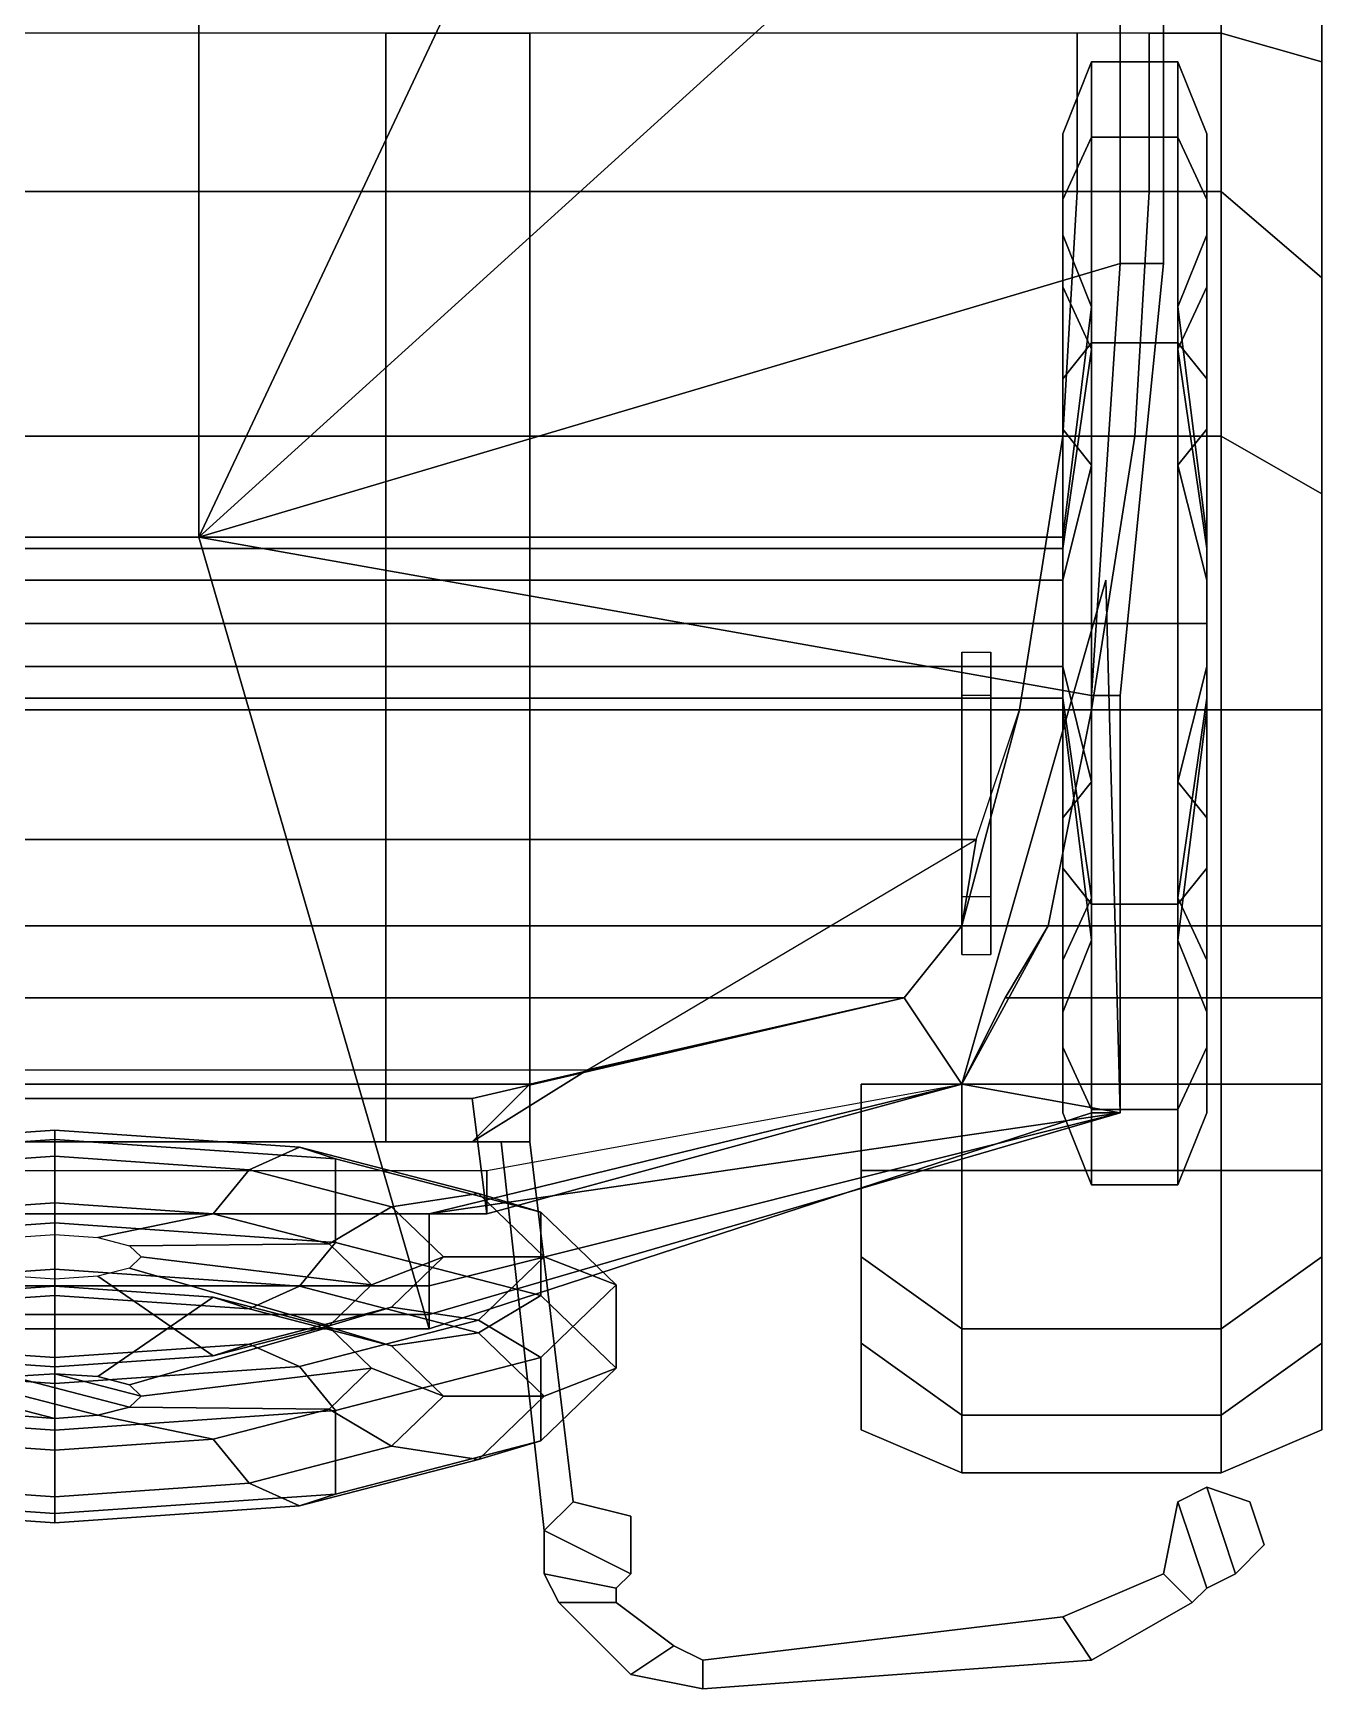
# Model space of a CAD drawing. Header units: millimetres. Extents: x -0.9 to 3, y -2.1 to 14.
# Drawn here: x -0.015 to 0.88, y -2.05 to -0.9 of the extents above; entities that cross this region are included whole.
import ezdxf

# ---------------------------------------------------------------- set-up
doc = ezdxf.new("R2010")
doc.units = ezdxf.units.MM
for name, color, linetype in [('mudguards', 6, 'Continuous'), ('roof', 3, 'Continuous'), ('wheels', 2, 'Continuous')]:
    doc.layers.add(name, color=color, linetype=linetype)

msp = doc.modelspace()

# ---------------------------------------------------------------- linework, layer by layer
at = {"color": 1}
for points in [[(-0.71, -1.01, 0.89), (0.71, -1.01, 0.89), (0.71, -0.9, 0.89), (-0.71, -0.9, 0.89)], [(-0.7, -1.18, 0.87), (0.7, -1.18, 0.87), (0.71, -1.01, 0.89), (-0.71, -1.01, 0.89)], [(-0.67, -1.37, 0.85), (0.67, -1.37, 0.85), (0.7, -1.18, 0.87), (-0.7, -1.18, 0.87)], [(-0.64, -1.46, 1.12), (0.64, -1.46, 1.12), (0.67, -1.37, 0.85), (-0.67, -1.37, 0.85)], [(-0.63, -1.52, 1.21), (0.63, -1.52, 1.21), (0.64, -1.46, 1.12), (-0.64, -1.46, 1.12)], [(0.37, -1.62, 1.12), (0.64, -1.46, 1.12), (0.63, -1.52, 1.21), (0.59, -1.57, 1.25)], [(-0.59, -1.57, 1.25), (0.59, -1.57, 1.25), (0.63, -1.52, 1.21), (-0.63, -1.52, 1.21)], [(-0.33, -1.63, 1.29), (0.33, -1.63, 1.29), (0.59, -1.57, 1.25), (-0.59, -1.57, 1.25)], [(0.29, -1.67, 1.21), (0.37, -1.62, 1.12), (0.59, -1.57, 1.25), (0.33, -1.63, 1.29)], [(-0.37, -1.62, 1.12), (0.37, -1.62, 1.12), (0.29, -1.67, 1.21), (-0.29, -1.67, 1.21)], [(-0.29, -1.67, 1.21), (0.29, -1.67, 1.21), (0.33, -1.63, 1.29), (-0.33, -1.63, 1.29)]]:
    msp.add_3dface(points, dxfattribs=at)
for points in [[(0.23, -0.9, 0.42), (0.23, -1.67, 0.42), (0.23, -1.67, 0.56), (0.23, -0.9, 0.56)], [(0.23, -0.9, 0.56), (0.23, -1.67, 0.56), (0.33, -1.67, 0.56), (0.33, -0.9, 0.56)], [(0.33, -0.9, 0.42), (0.33, -1.67, 0.42), (0.23, -1.67, 0.42), (0.23, -0.9, 0.42)], [(0.33, -1.67, 0.56), (0.33, -1.67, 0.42), (0.33, -0.9, 0.42), (0.33, -0.9, 0.56)], [(0.71, -0.9, 0.57), (0.71, -1.01, 0.72), (0.71, -1.01, 1.11), (0.71, -0.9, 1.11)], [(0.71, -0.9, 1.11), (0.71, -1.01, 1.11), (0.76, -1.01, 1.11), (0.76, -0.9, 1.11)], [(0.76, -0.9, 1.11), (0.76, -1.01, 1.11), (0.76, -1.01, 0.72), (0.76, -0.9, 0.57)], [(0.71, -1.01, 0.72), (0.7, -1.18, 0.82), (0.7, -1.18, 1.12), (0.71, -1.01, 1.11)], [(0.71, -1.01, 1.11), (0.7, -1.18, 1.12), (0.75, -1.18, 1.12), (0.76, -1.01, 1.11)], [(0.76, -1.01, 1.11), (0.75, -1.18, 1.12), (0.75, -1.18, 0.82), (0.76, -1.01, 0.72)], [(0.7, -1.18, 0.82), (0.67, -1.37, 0.83), (0.67, -1.37, 1.12), (0.7, -1.18, 1.12)], [(0.7, -1.18, 1.12), (0.67, -1.37, 1.12), (0.72, -1.37, 1.12), (0.75, -1.18, 1.12)], [(0.75, -1.18, 1.12), (0.72, -1.37, 1.12), (0.72, -1.37, 0.83), (0.75, -1.18, 0.82)], [(0.65, -1.33, 1.61), (0.65, -1.5, 1.12), (0.63, -1.5, 1.12), (0.63, -1.33, 1.61)], [(0.63, -1.5, 1.12), (0.63, -1.54, 1.12), (0.63, -1.36, 1.61), (0.63, -1.33, 1.61)], [(0.65, -1.36, 1.61), (0.65, -1.54, 1.12), (0.65, -1.5, 1.12), (0.65, -1.33, 1.61)], [(0.63, -1.36, 1.61), (0.63, -1.54, 1.12), (0.65, -1.54, 1.12), (0.65, -1.36, 1.61)], [(0.67, -1.37, 0.83), (0.63, -1.52, 0.76), (0.63, -1.52, 1.12), (0.67, -1.37, 1.12)], [(0.67, -1.37, 1.12), (0.63, -1.52, 1.12), (0.69, -1.52, 1.12), (0.72, -1.37, 1.12)], [(0.72, -1.37, 1.12), (0.69, -1.52, 1.12), (0.69, -1.52, 0.76), (0.72, -1.37, 0.83)], [(0.63, -1.52, 0.76), (0.59, -1.57, 0.72), (0.59, -1.57, 1.12), (0.63, -1.52, 1.12)], [(0.63, -1.52, 1.12), (0.59, -1.57, 1.12), (0.63, -1.63, 1.12), (0.69, -1.52, 1.12)], [(0.69, -1.52, 1.12), (0.63, -1.63, 1.12), (0.63, -1.63, 0.67), (0.69, -1.52, 0.76)], [(0.59, -1.57, 0.72), (0.29, -1.64, 0.66), (0.29, -1.64, 1.12), (0.59, -1.57, 1.12)], [(0.59, -1.57, 1.12), (0.29, -1.64, 1.12), (0.3, -1.72, 1.12), (0.63, -1.63, 1.12)], [(0.63, -1.63, 1.12), (0.3, -1.72, 1.12), (0.3, -1.69, 0.57), (0.63, -1.63, 0.67)], [(0.3, -1.72, 1.12), (0.29, -1.64, 1.12), (-0.29, -1.64, 1.12), (-0.3, -1.72, 1.12)], [(-0.29, -1.64, 1.12), (0.29, -1.64, 1.12), (0.29, -1.64, 0.66), (-0.29, -1.64, 0.66)], [(0.23, -1.67, 0.56), (0.23, -1.67, 0.42), (0.33, -1.67, 0.42), (0.33, -1.67, 0.56)], [(0.31, -1.67, 0.42), (0.33, -1.67, 0.42), (0.36, -1.92, 0.42), (0.34, -1.94, 0.42)], [(0.34, -1.94, 0.49), (0.31, -1.67, 0.49), (0.31, -1.67, 0.42), (0.34, -1.94, 0.42)], [(0.36, -1.92, 0.49), (0.33, -1.67, 0.49), (0.31, -1.67, 0.49), (0.34, -1.94, 0.49)], [(0.36, -1.92, 0.42), (0.33, -1.67, 0.42), (0.33, -1.67, 0.49), (0.36, -1.92, 0.49)], [(-0.3, -1.69, 0.57), (0.3, -1.69, 0.57), (0.3, -1.72, 1.12), (-0.3, -1.72, 1.12)], [(0.4, -1.97, 0.38), (0.34, -1.94, 0.38), (0.36, -1.92, 0.38), (0.4, -1.93, 0.38)], [(0.36, -1.92, 0.53), (0.34, -1.94, 0.53), (0.4, -1.97, 0.53), (0.4, -1.93, 0.53)], [(0.36, -1.92, 0.38), (0.34, -1.94, 0.38), (0.34, -1.94, 0.53), (0.36, -1.92, 0.53)], [(0.4, -1.93, 0.38), (0.36, -1.92, 0.38), (0.36, -1.92, 0.53), (0.4, -1.93, 0.53)], [(0.78, -1.92, 0.38), (0.77, -1.97, 0.38), (0.77, -1.97, 0.53), (0.78, -1.92, 0.53)], [(0.78, -1.92, 0.53), (0.77, -1.97, 0.53), (0.79, -1.99, 0.53), (0.8, -1.98, 0.53)], [(0.79, -1.99, 0.38), (0.77, -1.97, 0.38), (0.78, -1.92, 0.38), (0.8, -1.98, 0.38)], [(0.8, -1.91, 0.38), (0.78, -1.92, 0.38), (0.78, -1.92, 0.53), (0.8, -1.91, 0.53)], [(0.8, -1.91, 0.53), (0.78, -1.92, 0.53), (0.8, -1.98, 0.53), (0.82, -1.97, 0.53)], [(0.8, -1.98, 0.38), (0.78, -1.92, 0.38), (0.8, -1.91, 0.38), (0.82, -1.97, 0.38)], [(0.83, -1.92, 0.38), (0.8, -1.91, 0.38), (0.8, -1.91, 0.53), (0.83, -1.92, 0.53)], [(0.83, -1.92, 0.53), (0.8, -1.91, 0.53), (0.82, -1.97, 0.53), (0.84, -1.95, 0.53)], [(0.82, -1.97, 0.38), (0.8, -1.91, 0.38), (0.83, -1.92, 0.38), (0.84, -1.95, 0.38)], [(0.84, -1.95, 0.38), (0.83, -1.92, 0.38), (0.83, -1.92, 0.53), (0.84, -1.95, 0.53)], [(0.4, -1.93, 0.53), (0.4, -1.97, 0.53), (0.4, -1.97, 0.38), (0.4, -1.93, 0.38)], [(0.34, -1.94, 0.53), (0.34, -1.97, 0.53), (0.39, -1.98, 0.53), (0.4, -1.97, 0.53)], [(0.39, -1.98, 0.38), (0.34, -1.97, 0.38), (0.34, -1.94, 0.38), (0.4, -1.97, 0.38)], [(0.34, -1.94, 0.38), (0.34, -1.97, 0.38), (0.34, -1.97, 0.53), (0.34, -1.94, 0.53)], [(0.84, -1.95, 0.53), (0.82, -1.97, 0.53), (0.82, -1.97, 0.38), (0.84, -1.95, 0.38)], [(0.39, -1.99, 0.38), (0.35, -1.99, 0.38), (0.34, -1.97, 0.38), (0.39, -1.98, 0.38)], [(0.34, -1.97, 0.53), (0.35, -1.99, 0.53), (0.39, -1.99, 0.53), (0.39, -1.98, 0.53)], [(0.34, -1.97, 0.38), (0.35, -1.99, 0.38), (0.35, -1.99, 0.53), (0.34, -1.97, 0.53)], [(0.4, -1.97, 0.53), (0.39, -1.98, 0.53), (0.39, -1.98, 0.38), (0.4, -1.97, 0.38)], [(0.72, -2.03, 0.38), (0.7, -2, 0.38), (0.77, -1.97, 0.38), (0.79, -1.99, 0.38)], [(0.77, -1.97, 0.38), (0.7, -2, 0.38), (0.7, -2, 0.53), (0.77, -1.97, 0.53)], [(0.77, -1.97, 0.53), (0.7, -2, 0.53), (0.72, -2.03, 0.53), (0.79, -1.99, 0.53)], [(0.82, -1.97, 0.53), (0.8, -1.98, 0.53), (0.8, -1.98, 0.38), (0.82, -1.97, 0.38)], [(0.39, -1.98, 0.53), (0.39, -1.99, 0.53), (0.39, -1.99, 0.38), (0.39, -1.98, 0.38)], [(0.8, -1.98, 0.53), (0.79, -1.99, 0.53), (0.79, -1.99, 0.38), (0.8, -1.98, 0.38)], [(0.43, -2.02, 0.53), (0.39, -1.99, 0.53), (0.35, -1.99, 0.53), (0.4, -2.04, 0.53)], [(0.4, -2.04, 0.53), (0.35, -1.99, 0.53), (0.35, -1.99, 0.38), (0.4, -2.04, 0.38)], [(0.35, -1.99, 0.38), (0.39, -1.99, 0.38), (0.43, -2.02, 0.38), (0.4, -2.04, 0.38)], [(0.43, -2.02, 0.38), (0.39, -1.99, 0.38), (0.39, -1.99, 0.53), (0.43, -2.02, 0.53)], [(0.7, -2, 0.53), (0.45, -2.03, 0.53), (0.45, -2.05, 0.53), (0.72, -2.03, 0.53)], [(0.45, -2.05, 0.38), (0.45, -2.03, 0.38), (0.7, -2, 0.38), (0.72, -2.03, 0.38)], [(0.7, -2, 0.38), (0.45, -2.03, 0.38), (0.45, -2.03, 0.53), (0.7, -2, 0.53)], [(0.79, -1.99, 0.53), (0.72, -2.03, 0.53), (0.72, -2.03, 0.38), (0.79, -1.99, 0.38)], [(0.45, -2.03, 0.53), (0.43, -2.02, 0.53), (0.4, -2.04, 0.53), (0.45, -2.05, 0.53)], [(0.4, -2.04, 0.38), (0.43, -2.02, 0.38), (0.45, -2.03, 0.38), (0.45, -2.05, 0.38)], [(0.45, -2.03, 0.38), (0.43, -2.02, 0.38), (0.43, -2.02, 0.53), (0.45, -2.03, 0.53)], [(0.72, -2.03, 0.53), (0.45, -2.05, 0.53), (0.45, -2.05, 0.38), (0.72, -2.03, 0.38)], [(0.45, -2.05, 0.53), (0.4, -2.04, 0.53), (0.4, -2.04, 0.38), (0.45, -2.05, 0.38)]]:
    msp.add_3dface(points)
at = {"layer": 'mudguards'}
for points in [[(0.88, -0.86, 0.49), (0.88, -0.92, 0.64), (0.81, -0.9, 0.76), (0.81, -0.8, 0.57)], [(0.81, -0.8, 0.57), (0.81, -0.9, 0.76), (0.88, -0.92, 0.64), (0.88, -0.86, 0.49)], [(0.76, -0.9, 0.76), (0.76, -1.01, 0.87), (0.81, -1.01, 0.87), (0.81, -0.9, 0.76)], [(0.81, -0.9, 0.76), (0.81, -1.01, 0.87), (0.76, -1.01, 0.87), (0.76, -0.9, 0.76)], [(0.88, -0.92, 0.64), (0.88, -1.07, 0.78), (0.81, -1.01, 0.87), (0.81, -0.9, 0.76)], [(0.81, -0.9, 0.76), (0.81, -1.01, 0.87), (0.88, -1.07, 0.78), (0.88, -0.92, 0.64)], [(0.81, -1.01, 0.87), (0.81, -1.18, 0.95), (0.75, -1.18, 0.95), (0.76, -1.01, 0.87)], [(0.76, -1.01, 0.87), (0.75, -1.18, 0.95), (0.81, -1.18, 0.95), (0.81, -1.01, 0.87)], [(0.81, -1.01, 0.87), (0.81, -1.18, 0.95), (0.88, -1.22, 0.84), (0.88, -1.07, 0.78)], [(0.88, -1.07, 0.78), (0.88, -1.22, 0.84), (0.81, -1.18, 0.95), (0.81, -1.01, 0.87)], [(0.75, -1.18, 0.95), (0.72, -1.37, 0.96), (0.81, -1.37, 0.96), (0.81, -1.18, 0.95)], [(0.81, -1.18, 0.95), (0.81, -1.37, 0.96), (0.72, -1.37, 0.96), (0.75, -1.18, 0.95)], [(0.88, -1.22, 0.84), (0.88, -1.37, 0.85), (0.81, -1.37, 0.96), (0.81, -1.18, 0.95)], [(0.81, -1.18, 0.95), (0.81, -1.37, 0.96), (0.88, -1.37, 0.85), (0.88, -1.22, 0.84)], [(0.81, -1.37, 0.96), (0.81, -1.52, 0.92), (0.69, -1.52, 0.92), (0.72, -1.37, 0.96)], [(0.72, -1.37, 0.96), (0.69, -1.52, 0.92), (0.81, -1.52, 0.92), (0.81, -1.37, 0.96)], [(0.88, -1.37, 0.85), (0.88, -1.52, 0.78), (0.81, -1.52, 0.92), (0.81, -1.37, 0.96)], [(0.81, -1.37, 0.96), (0.81, -1.52, 0.92), (0.88, -1.52, 0.78), (0.88, -1.37, 0.85)], [(0.69, -1.52, 0.92), (0.66, -1.57, 0.89), (0.81, -1.57, 0.89), (0.81, -1.52, 0.92)], [(0.81, -1.52, 0.92), (0.81, -1.57, 0.89), (0.66, -1.57, 0.89), (0.69, -1.52, 0.92)], [(0.81, -1.52, 0.92), (0.81, -1.57, 0.89), (0.88, -1.57, 0.75), (0.88, -1.52, 0.78)], [(0.88, -1.52, 0.78), (0.88, -1.57, 0.75), (0.81, -1.57, 0.89), (0.81, -1.52, 0.92)], [(0.66, -1.57, 0.89), (0.63, -1.63, 0.84), (0.81, -1.63, 0.84), (0.81, -1.57, 0.89)], [(0.81, -1.57, 0.89), (0.81, -1.63, 0.84), (0.63, -1.63, 0.84), (0.66, -1.57, 0.89)], [(0.81, -1.57, 0.89), (0.81, -1.63, 0.84), (0.88, -1.63, 0.7), (0.88, -1.57, 0.75)], [(0.88, -1.57, 0.75), (0.88, -1.63, 0.7), (0.81, -1.63, 0.84), (0.81, -1.57, 0.89)], [(0.63, -1.63, 0.84), (0.63, -1.69, 0.73), (0.56, -1.69, 0.59), (0.56, -1.63, 0.7)], [(0.56, -1.63, 0.7), (0.56, -1.69, 0.59), (0.63, -1.69, 0.73), (0.63, -1.63, 0.84)], [(0.63, -1.63, 0.84), (0.63, -1.69, 0.73), (0.81, -1.69, 0.73), (0.81, -1.63, 0.84)], [(0.81, -1.63, 0.84), (0.81, -1.69, 0.73), (0.63, -1.69, 0.73), (0.63, -1.63, 0.84)], [(0.81, -1.63, 0.84), (0.81, -1.69, 0.73), (0.88, -1.69, 0.59), (0.88, -1.63, 0.7)], [(0.88, -1.63, 0.7), (0.88, -1.69, 0.59), (0.81, -1.69, 0.73), (0.81, -1.63, 0.84)], [(0.56, -1.69, 0.59), (0.56, -1.75, 0.43), (0.63, -1.8, 0.47), (0.63, -1.69, 0.73)], [(0.63, -1.69, 0.73), (0.63, -1.8, 0.47), (0.56, -1.75, 0.43), (0.56, -1.69, 0.59)], [(0.63, -1.69, 0.73), (0.63, -1.8, 0.47), (0.81, -1.8, 0.47), (0.81, -1.69, 0.73)], [(0.81, -1.69, 0.73), (0.81, -1.8, 0.47), (0.63, -1.8, 0.47), (0.63, -1.69, 0.73)], [(0.81, -1.69, 0.73), (0.81, -1.8, 0.47), (0.88, -1.75, 0.43), (0.88, -1.69, 0.59)], [(0.88, -1.69, 0.59), (0.88, -1.75, 0.43), (0.81, -1.8, 0.47), (0.81, -1.69, 0.73)], [(0.56, -1.75, 0.43), (0.56, -1.81, 0.33), (0.63, -1.86, 0.36), (0.63, -1.8, 0.47)], [(0.63, -1.8, 0.47), (0.63, -1.86, 0.36), (0.56, -1.81, 0.33), (0.56, -1.75, 0.43)], [(0.81, -1.8, 0.47), (0.81, -1.86, 0.36), (0.88, -1.81, 0.33), (0.88, -1.75, 0.43)], [(0.88, -1.75, 0.43), (0.88, -1.81, 0.33), (0.81, -1.86, 0.36), (0.81, -1.8, 0.47)], [(0.63, -1.8, 0.47), (0.63, -1.86, 0.36), (0.81, -1.86, 0.36), (0.81, -1.8, 0.47)], [(0.81, -1.8, 0.47), (0.81, -1.86, 0.36), (0.63, -1.86, 0.36), (0.63, -1.8, 0.47)], [(0.56, -1.81, 0.33), (0.56, -1.87, 0.3), (0.63, -1.9, 0.32), (0.63, -1.86, 0.36)], [(0.63, -1.86, 0.36), (0.63, -1.9, 0.32), (0.56, -1.87, 0.3), (0.56, -1.81, 0.33)], [(0.81, -1.86, 0.36), (0.81, -1.9, 0.32), (0.88, -1.87, 0.3), (0.88, -1.81, 0.33)], [(0.88, -1.81, 0.33), (0.88, -1.87, 0.3), (0.81, -1.9, 0.32), (0.81, -1.86, 0.36)], [(0.63, -1.86, 0.36), (0.63, -1.9, 0.32), (0.81, -1.9, 0.32), (0.81, -1.86, 0.36)], [(0.81, -1.86, 0.36), (0.81, -1.9, 0.32), (0.63, -1.9, 0.32), (0.63, -1.86, 0.36)]]:
    msp.add_3dface(points, dxfattribs=at)
at = {"layer": 'roof'}
for points in [[(-0.1, 0.26, 1.63), (-0.1, -1.25, 1.81), (0.1, -1.25, 1.81), (0.1, 0.26, 1.63)], [(0.1, 0.26, 1.63), (0.1, -1.25, 1.81), (-0.1, -1.25, 1.81), (-0.1, 0.26, 1.63)], [(0.1, 0.26, 1.63), (0.1, 0.26, 1.63), (0.1, -1.25, 1.81), (0.66, -0.06, 1.64)], [(0.66, -0.06, 1.64), (0.1, -1.25, 1.81), (0.1, 0.26, 1.63)], [(0.66, -0.06, 1.64), (0.1, -1.25, 1.81), (0.1, -1.25, 1.81), (0.74, -0.67, 1.67)], [(0.74, -0.67, 1.67), (0.1, -1.25, 1.81), (0.1, -1.25, 1.81), (0.66, -0.06, 1.64)], [(0.74, -0.67, 1.67), (0.1, -1.25, 1.81), (0.1, -1.25, 1.81), (0.74, -1.06, 1.69)], [(0.74, -1.06, 1.69), (0.1, -1.25, 1.81), (0.1, -1.25, 1.81), (0.74, -0.67, 1.67)], [(0.77, -1.06, 1.63), (0.74, -1.06, 1.69), (0.74, -0.67, 1.67), (0.77, -0.67, 1.62)], [(0.77, -0.67, 1.62), (0.74, -0.67, 1.67), (0.74, -1.06, 1.69), (0.77, -1.06, 1.63)], [(0.77, -0.67, 1.58), (0.77, -0.67, 1.62), (0.77, -1.06, 1.63), (0.77, -1.06, 1.59)], [(0.77, -1.06, 1.59), (0.77, -1.06, 1.63), (0.77, -0.67, 1.62), (0.77, -0.67, 1.58)], [(0.74, -1.06, 1.69), (0.1, -1.25, 1.81), (0.1, -1.25, 1.81), (0.72, -1.36, 1.69)], [(0.72, -1.36, 1.69), (0.1, -1.25, 1.81), (0.1, -1.25, 1.81), (0.74, -1.06, 1.69)], [(0.74, -1.36, 1.63), (0.72, -1.36, 1.69), (0.74, -1.06, 1.69), (0.77, -1.06, 1.63)], [(0.77, -1.06, 1.63), (0.74, -1.06, 1.69), (0.72, -1.36, 1.69), (0.74, -1.36, 1.63)], [(0.74, -1.36, 1.59), (0.74, -1.36, 1.63), (0.77, -1.06, 1.63), (0.77, -1.06, 1.59)], [(0.77, -1.06, 1.59), (0.77, -1.06, 1.63), (0.74, -1.36, 1.63), (0.74, -1.36, 1.59)], [(-0.1, -1.25, 1.81), (-0.26, -1.8, 1.69), (0.26, -1.8, 1.69), (0.1, -1.25, 1.81)], [(0.1, -1.25, 1.81), (0.26, -1.8, 1.69), (-0.26, -1.8, 1.69), (-0.1, -1.25, 1.81)], [(0.72, -1.36, 1.69), (0.1, -1.25, 1.81), (0.26, -1.8, 1.69), (0.72, -1.65, 1.56)], [(0.72, -1.65, 1.56), (0.26, -1.8, 1.69), (0.1, -1.25, 1.81), (0.72, -1.36, 1.69)], [(0.73, -1.28, 1.11), (0.74, -1.65, 1.5), (0.63, -1.63, 1.12), (0.73, -1.28, 1.11)], [(0.73, -1.28, 1.11), (0.63, -1.63, 1.12), (0.74, -1.65, 1.5), (0.73, -1.28, 1.11)], [(0.74, -1.65, 1.54), (0.72, -1.65, 1.56), (0.72, -1.36, 1.69), (0.74, -1.36, 1.63)], [(0.74, -1.36, 1.63), (0.72, -1.36, 1.69), (0.72, -1.65, 1.56), (0.74, -1.65, 1.54)], [(0.74, -1.36, 1.59), (0.74, -1.36, 1.63), (0.74, -1.65, 1.54), (0.74, -1.65, 1.5)], [(0.74, -1.65, 1.5), (0.74, -1.65, 1.54), (0.74, -1.36, 1.63), (0.74, -1.36, 1.59)], [(0.63, -1.63, 1.12), (0.74, -1.65, 1.5), (0.26, -1.72, 1.12), (0.63, -1.63, 1.12)], [(0.63, -1.63, 1.12), (0.26, -1.72, 1.12), (0.74, -1.65, 1.5), (0.63, -1.63, 1.12)], [(0.26, -1.72, 1.12), (0.26, -1.77, 1.48), (0.74, -1.65, 1.54), (0.74, -1.65, 1.5)], [(0.74, -1.65, 1.5), (0.74, -1.65, 1.54), (0.26, -1.77, 1.48), (0.26, -1.72, 1.12)], [(0.26, -1.79, 1.58), (0.26, -1.8, 1.69), (0.72, -1.65, 1.56), (0.74, -1.65, 1.54)], [(0.74, -1.65, 1.54), (0.72, -1.65, 1.56), (0.26, -1.8, 1.69), (0.26, -1.79, 1.58)], [(0.26, -1.77, 1.48), (0.26, -1.79, 1.58), (0.74, -1.65, 1.54)], [(0.74, -1.65, 1.54), (0.74, -1.65, 1.54), (0.26, -1.79, 1.58), (0.26, -1.77, 1.48)], [(0.26, -1.72, 1.12), (0.26, -1.77, 1.48), (-0.26, -1.77, 1.48), (-0.26, -1.72, 1.12)], [(-0.26, -1.72, 1.12), (-0.26, -1.77, 1.48), (0.26, -1.77, 1.48), (0.26, -1.72, 1.12)], [(-0.26, -1.79, 1.58), (-0.26, -1.8, 1.69), (0.26, -1.8, 1.69), (0.26, -1.79, 1.58)], [(0.26, -1.79, 1.58), (0.26, -1.8, 1.69), (-0.26, -1.8, 1.69), (-0.26, -1.79, 1.58)]]:
    msp.add_3dface(points, dxfattribs=at)
at = {"layer": 'wheels'}
for points in [[(0.72, -0.9723, 0.545), (0.72, -0.92, 0.35), (0.7, -0.97, 0.35), (0.7, -1.0156, 0.52)], [(0.72, -0.92, 0.35), (0.72, -0.9723, 0.155), (0.7, -1.0156, 0.18), (0.7, -0.97, 0.35)], [(0.72, -0.92, 0.35), (0.72, -0.9723, 0.545), (0.78, -0.9723, 0.545), (0.78, -0.92, 0.35)], [(0.72, -0.9723, 0.155), (0.72, -0.92, 0.35), (0.78, -0.92, 0.35), (0.78, -0.9723, 0.155)], [(0.78, -0.92, 0.35), (0.78, -0.9723, 0.545), (0.8, -1.0156, 0.52), (0.8, -0.97, 0.35)], [(0.78, -0.9723, 0.155), (0.78, -0.92, 0.35), (0.8, -0.97, 0.35), (0.8, -1.0156, 0.18)], [(0.7, -1.0156, 0.52), (0.7, -0.97, 0.35), (0.7, -1.04, 0.35), (0.7, -1.0762, 0.485)], [(0.7, -0.97, 0.35), (0.7, -1.0156, 0.18), (0.7, -1.0762, 0.215), (0.7, -1.04, 0.35)], [(0.72, -0.9723, 0.155), (0.72, -1.115, 0.0123), (0.7, -1.14, 0.0556), (0.7, -1.0156, 0.18)], [(0.72, -1.115, 0.6877), (0.72, -0.9723, 0.545), (0.7, -1.0156, 0.52), (0.7, -1.14, 0.6444)], [(0.72, -1.115, 0.0123), (0.72, -0.9723, 0.155), (0.78, -0.9723, 0.155), (0.78, -1.115, 0.0123)], [(0.72, -0.9723, 0.545), (0.72, -1.115, 0.6877), (0.78, -1.115, 0.6877), (0.78, -0.9723, 0.545)], [(0.78, -1.115, 0.0123), (0.78, -0.9723, 0.155), (0.8, -1.0156, 0.18), (0.8, -1.14, 0.0556)], [(0.78, -0.9723, 0.545), (0.78, -1.115, 0.6877), (0.8, -1.14, 0.6444), (0.8, -1.0156, 0.52)], [(0.8, -0.97, 0.35), (0.8, -1.0156, 0.52), (0.8, -1.0762, 0.485), (0.8, -1.04, 0.35)], [(0.8, -1.0156, 0.18), (0.8, -0.97, 0.35), (0.8, -1.04, 0.35), (0.8, -1.0762, 0.215)], [(0.7, -1.14, 0.6444), (0.7, -1.0156, 0.52), (0.7, -1.0762, 0.485), (0.7, -1.175, 0.5838)], [(0.7, -1.0156, 0.18), (0.7, -1.14, 0.0556), (0.7, -1.175, 0.1162), (0.7, -1.0762, 0.215)], [(0.8, -1.0156, 0.52), (0.8, -1.14, 0.6444), (0.8, -1.175, 0.5838), (0.8, -1.0762, 0.485)], [(0.8, -1.14, 0.0556), (0.8, -1.0156, 0.18), (0.8, -1.0762, 0.215), (0.8, -1.175, 0.1162)], [(0.7, -1.04, 0.35), (0.7, -1.0762, 0.215), (0.72, -1.1195, 0.24), (0.72, -1.09, 0.35)], [(0.7, -1.0762, 0.485), (0.7, -1.04, 0.35), (0.72, -1.09, 0.35), (0.72, -1.1195, 0.46)], [(0.8, -1.0762, 0.215), (0.8, -1.04, 0.35), (0.78, -1.09, 0.35), (0.78, -1.1195, 0.24)], [(0.8, -1.04, 0.35), (0.8, -1.0762, 0.485), (0.78, -1.1195, 0.46), (0.78, -1.09, 0.35)], [(0.7, -1.175, 0.5838), (0.7, -1.0762, 0.485), (0.72, -1.1195, 0.46), (0.72, -1.2, 0.5405)], [(0.7, -1.0762, 0.215), (0.7, -1.175, 0.1162), (0.72, -1.2, 0.1595), (0.72, -1.1195, 0.24)], [(0.8, -1.0762, 0.485), (0.8, -1.175, 0.5838), (0.78, -1.2, 0.5405), (0.78, -1.1195, 0.46)], [(0.8, -1.175, 0.1162), (0.8, -1.0762, 0.215), (0.78, -1.1195, 0.24), (0.78, -1.2, 0.1595)], [(0.72, -1.09, 0.35), (0.72, -1.1195, 0.24), (0.7, -1.258, 0.32), (0.7, -1.25, 0.35)], [(0.72, -1.1195, 0.46), (0.72, -1.09, 0.35), (0.7, -1.25, 0.35), (0.7, -1.258, 0.38)], [(0.78, -1.1195, 0.24), (0.78, -1.09, 0.35), (0.8, -1.25, 0.35), (0.8, -1.258, 0.32)], [(0.78, -1.09, 0.35), (0.78, -1.1195, 0.46), (0.8, -1.258, 0.38), (0.8, -1.25, 0.35)], [(0.72, -1.115, 0.0123), (0.72, -1.31, -0.04), (0.7, -1.31, 0.01), (0.7, -1.14, 0.0556)], [(0.72, -1.31, 0.74), (0.72, -1.115, 0.6877), (0.7, -1.14, 0.6444), (0.7, -1.31, 0.69)], [(0.72, -1.31, -0.04), (0.72, -1.115, 0.0123), (0.78, -1.115, 0.0123), (0.78, -1.31, -0.04)], [(0.72, -1.115, 0.6877), (0.72, -1.31, 0.74), (0.78, -1.31, 0.74), (0.78, -1.115, 0.6877)], [(0.78, -1.31, -0.04), (0.78, -1.115, 0.0123), (0.8, -1.14, 0.0556), (0.8, -1.31, 0.01)], [(0.78, -1.115, 0.6877), (0.78, -1.31, 0.74), (0.8, -1.31, 0.69), (0.8, -1.14, 0.6444)], [(0.72, -1.2, 0.5405), (0.72, -1.1195, 0.46), (0.7, -1.258, 0.38), (0.7, -1.28, 0.402)], [(0.72, -1.1195, 0.24), (0.72, -1.2, 0.1595), (0.7, -1.28, 0.298), (0.7, -1.258, 0.32)], [(0.78, -1.1195, 0.46), (0.78, -1.2, 0.5405), (0.8, -1.28, 0.402), (0.8, -1.258, 0.38)], [(0.78, -1.2, 0.1595), (0.78, -1.1195, 0.24), (0.8, -1.258, 0.32), (0.8, -1.28, 0.298)], [(0.7, -1.14, 0.0556), (0.7, -1.31, 0.01), (0.7, -1.31, 0.08), (0.7, -1.175, 0.1162)], [(0.7, -1.31, 0.69), (0.7, -1.14, 0.6444), (0.7, -1.175, 0.5838), (0.7, -1.31, 0.62)], [(0.8, -1.31, 0.01), (0.8, -1.14, 0.0556), (0.8, -1.175, 0.1162), (0.8, -1.31, 0.08)], [(0.8, -1.14, 0.6444), (0.8, -1.31, 0.69), (0.8, -1.31, 0.62), (0.8, -1.175, 0.5838)], [(0.7, -1.175, 0.1162), (0.7, -1.31, 0.08), (0.72, -1.31, 0.13), (0.72, -1.2, 0.1595)], [(0.7, -1.31, 0.62), (0.7, -1.175, 0.5838), (0.72, -1.2, 0.5405), (0.72, -1.31, 0.57)], [(0.8, -1.31, 0.08), (0.8, -1.175, 0.1162), (0.78, -1.2, 0.1595), (0.78, -1.31, 0.13)], [(0.8, -1.175, 0.5838), (0.8, -1.31, 0.62), (0.78, -1.31, 0.57), (0.78, -1.2, 0.5405)], [(0.72, -1.31, 0.57), (0.72, -1.2, 0.5405), (0.7, -1.28, 0.402), (0.7, -1.31, 0.41)], [(0.72, -1.2, 0.1595), (0.72, -1.31, 0.13), (0.7, -1.31, 0.29), (0.7, -1.28, 0.298)], [(0.78, -1.2, 0.5405), (0.78, -1.31, 0.57), (0.8, -1.31, 0.41), (0.8, -1.28, 0.402)], [(0.78, -1.31, 0.13), (0.78, -1.2, 0.1595), (0.8, -1.28, 0.298), (0.8, -1.31, 0.29)], [(0.7, -1.258, 0.38), (0.7, -1.25, 0.35), (-0.7, -1.25, 0.35), (-0.7, -1.258, 0.38)], [(0.7, -1.25, 0.35), (0.7, -1.258, 0.32), (-0.7, -1.258, 0.32), (-0.7, -1.25, 0.35)], [(0.8, -1.258, 0.38), (0.8, -1.34, 0.298), (0.8, -1.31, 0.29), (0.8, -1.25, 0.35)], [(0.8, -1.25, 0.35), (0.8, -1.31, 0.29), (0.8, -1.28, 0.298), (0.8, -1.258, 0.32)], [(0.7, -1.28, 0.402), (0.7, -1.258, 0.38), (-0.7, -1.258, 0.38), (-0.7, -1.28, 0.402)], [(0.7, -1.258, 0.32), (0.7, -1.28, 0.298), (-0.7, -1.28, 0.298), (-0.7, -1.258, 0.32)], [(0.8, -1.28, 0.402), (0.8, -1.362, 0.32), (0.8, -1.34, 0.298), (0.8, -1.258, 0.38)], [(0.7, -1.31, 0.41), (0.7, -1.28, 0.402), (-0.7, -1.28, 0.402), (-0.7, -1.31, 0.41)], [(0.7, -1.28, 0.298), (0.7, -1.31, 0.29), (-0.7, -1.31, 0.29), (-0.7, -1.28, 0.298)], [(0.8, -1.31, 0.41), (0.8, -1.37, 0.35), (0.8, -1.362, 0.32), (0.8, -1.28, 0.402)], [(0.7, -1.34, 0.402), (0.7, -1.31, 0.41), (-0.7, -1.31, 0.41), (-0.7, -1.34, 0.402)], [(0.7, -1.31, 0.29), (0.7, -1.34, 0.298), (-0.7, -1.34, 0.298), (-0.7, -1.31, 0.29)], [(0.72, -1.42, 0.5405), (0.72, -1.31, 0.57), (0.7, -1.31, 0.41), (0.7, -1.34, 0.402)], [(0.7, -1.31, 0.08), (0.7, -1.445, 0.1162), (0.72, -1.42, 0.1595), (0.72, -1.31, 0.13)], [(0.72, -1.31, -0.04), (0.72, -1.505, 0.0123), (0.7, -1.48, 0.0556), (0.7, -1.31, 0.01)], [(0.7, -1.31, 0.01), (0.7, -1.48, 0.0556), (0.7, -1.445, 0.1162), (0.7, -1.31, 0.08)], [(0.72, -1.31, 0.13), (0.72, -1.42, 0.1595), (0.7, -1.34, 0.298), (0.7, -1.31, 0.29)], [(0.72, -1.505, 0.6877), (0.72, -1.31, 0.74), (0.7, -1.31, 0.69), (0.7, -1.48, 0.6444)], [(0.7, -1.445, 0.5838), (0.7, -1.31, 0.62), (0.72, -1.31, 0.57), (0.72, -1.42, 0.5405)], [(0.7, -1.48, 0.6444), (0.7, -1.31, 0.69), (0.7, -1.31, 0.62), (0.7, -1.445, 0.5838)], [(0.72, -1.505, 0.0123), (0.72, -1.31, -0.04), (0.78, -1.31, -0.04), (0.78, -1.505, 0.0123)], [(0.72, -1.31, 0.74), (0.72, -1.505, 0.6877), (0.78, -1.505, 0.6877), (0.78, -1.31, 0.74)], [(0.78, -1.31, 0.57), (0.78, -1.42, 0.5405), (0.8, -1.34, 0.402), (0.8, -1.31, 0.41)], [(0.8, -1.445, 0.1162), (0.8, -1.31, 0.08), (0.78, -1.31, 0.13), (0.78, -1.42, 0.1595)], [(0.78, -1.505, 0.0123), (0.78, -1.31, -0.04), (0.8, -1.31, 0.01), (0.8, -1.48, 0.0556)], [(0.78, -1.42, 0.1595), (0.78, -1.31, 0.13), (0.8, -1.31, 0.29), (0.8, -1.34, 0.298)], [(0.78, -1.31, 0.74), (0.78, -1.505, 0.6877), (0.8, -1.48, 0.6444), (0.8, -1.31, 0.69)], [(0.8, -1.31, 0.62), (0.8, -1.445, 0.5838), (0.78, -1.42, 0.5405), (0.78, -1.31, 0.57)], [(0.8, -1.48, 0.0556), (0.8, -1.31, 0.01), (0.8, -1.31, 0.08), (0.8, -1.445, 0.1162)], [(0.8, -1.34, 0.402), (0.8, -1.362, 0.38), (0.8, -1.37, 0.35), (0.8, -1.31, 0.41)], [(0.8, -1.31, 0.69), (0.8, -1.48, 0.6444), (0.8, -1.445, 0.5838), (0.8, -1.31, 0.62)], [(0.7, -1.362, 0.38), (0.7, -1.34, 0.402), (-0.7, -1.34, 0.402), (-0.7, -1.362, 0.38)], [(0.7, -1.34, 0.298), (0.7, -1.362, 0.32), (-0.7, -1.362, 0.32), (-0.7, -1.34, 0.298)], [(0.72, -1.5005, 0.46), (0.72, -1.42, 0.5405), (0.7, -1.34, 0.402), (0.7, -1.362, 0.38)], [(0.72, -1.42, 0.1595), (0.72, -1.5005, 0.24), (0.7, -1.362, 0.32), (0.7, -1.34, 0.298)], [(0.78, -1.42, 0.5405), (0.78, -1.5005, 0.46), (0.8, -1.362, 0.38), (0.8, -1.34, 0.402)], [(0.78, -1.5005, 0.24), (0.78, -1.42, 0.1595), (0.8, -1.34, 0.298), (0.8, -1.362, 0.32)], [(0.7, -1.37, 0.35), (0.7, -1.362, 0.38), (-0.7, -1.362, 0.38), (-0.7, -1.37, 0.35)], [(0.7, -1.362, 0.32), (0.7, -1.37, 0.35), (-0.7, -1.37, 0.35), (-0.7, -1.362, 0.32)], [(0.72, -1.5005, 0.24), (0.72, -1.53, 0.35), (0.7, -1.37, 0.35), (0.7, -1.362, 0.32)], [(0.72, -1.53, 0.35), (0.72, -1.5005, 0.46), (0.7, -1.362, 0.38), (0.7, -1.37, 0.35)], [(0.78, -1.53, 0.35), (0.78, -1.5005, 0.24), (0.8, -1.362, 0.32), (0.8, -1.37, 0.35)], [(0.78, -1.5005, 0.46), (0.78, -1.53, 0.35), (0.8, -1.37, 0.35), (0.8, -1.362, 0.38)], [(0.7, -1.5438, 0.485), (0.7, -1.445, 0.5838), (0.72, -1.42, 0.5405), (0.72, -1.5005, 0.46)], [(0.7, -1.445, 0.1162), (0.7, -1.5438, 0.215), (0.72, -1.5005, 0.24), (0.72, -1.42, 0.1595)], [(0.8, -1.445, 0.5838), (0.8, -1.5438, 0.485), (0.78, -1.5005, 0.46), (0.78, -1.42, 0.5405)], [(0.8, -1.5438, 0.215), (0.8, -1.445, 0.1162), (0.78, -1.42, 0.1595), (0.78, -1.5005, 0.24)], [(0.7, -1.6044, 0.52), (0.7, -1.48, 0.6444), (0.7, -1.445, 0.5838), (0.7, -1.5438, 0.485)], [(0.7, -1.48, 0.0556), (0.7, -1.6044, 0.18), (0.7, -1.5438, 0.215), (0.7, -1.445, 0.1162)], [(0.8, -1.48, 0.6444), (0.8, -1.6044, 0.52), (0.8, -1.5438, 0.485), (0.8, -1.445, 0.5838)], [(0.8, -1.6044, 0.18), (0.8, -1.48, 0.0556), (0.8, -1.445, 0.1162), (0.8, -1.5438, 0.215)], [(0.72, -1.505, 0.0123), (0.72, -1.6477, 0.155), (0.7, -1.6044, 0.18), (0.7, -1.48, 0.0556)], [(0.72, -1.6477, 0.545), (0.72, -1.505, 0.6877), (0.7, -1.48, 0.6444), (0.7, -1.6044, 0.52)], [(0.78, -1.6477, 0.155), (0.78, -1.505, 0.0123), (0.8, -1.48, 0.0556), (0.8, -1.6044, 0.18)], [(0.78, -1.505, 0.6877), (0.78, -1.6477, 0.545), (0.8, -1.6044, 0.52), (0.8, -1.48, 0.6444)], [(0.7, -1.5438, 0.215), (0.7, -1.58, 0.35), (0.72, -1.53, 0.35), (0.72, -1.5005, 0.24)], [(0.7, -1.58, 0.35), (0.7, -1.5438, 0.485), (0.72, -1.5005, 0.46), (0.72, -1.53, 0.35)], [(0.72, -1.6477, 0.155), (0.72, -1.505, 0.0123), (0.78, -1.505, 0.0123), (0.78, -1.6477, 0.155)], [(0.72, -1.505, 0.6877), (0.72, -1.6477, 0.545), (0.78, -1.6477, 0.545), (0.78, -1.505, 0.6877)], [(0.8, -1.58, 0.35), (0.8, -1.5438, 0.215), (0.78, -1.5005, 0.24), (0.78, -1.53, 0.35)], [(0.8, -1.5438, 0.485), (0.8, -1.58, 0.35), (0.78, -1.53, 0.35), (0.78, -1.5005, 0.46)], [(0.7, -1.65, 0.35), (0.7, -1.6044, 0.52), (0.7, -1.5438, 0.485), (0.7, -1.58, 0.35)], [(0.7, -1.6044, 0.18), (0.7, -1.65, 0.35), (0.7, -1.58, 0.35), (0.7, -1.5438, 0.215)], [(0.8, -1.6044, 0.52), (0.8, -1.65, 0.35), (0.8, -1.58, 0.35), (0.8, -1.5438, 0.485)], [(0.8, -1.65, 0.35), (0.8, -1.6044, 0.18), (0.8, -1.5438, 0.215), (0.8, -1.58, 0.35)], [(0.72, -1.7, 0.35), (0.72, -1.6477, 0.545), (0.7, -1.6044, 0.52), (0.7, -1.65, 0.35)], [(0.72, -1.6477, 0.155), (0.72, -1.7, 0.35), (0.7, -1.65, 0.35), (0.7, -1.6044, 0.18)], [(0.78, -1.6477, 0.545), (0.78, -1.7, 0.35), (0.8, -1.65, 0.35), (0.8, -1.6044, 0.52)], [(0.78, -1.7, 0.35), (0.78, -1.6477, 0.155), (0.8, -1.6044, 0.18), (0.8, -1.65, 0.35)], [(0.72, -1.6477, 0.545), (0.72, -1.7, 0.35), (0.78, -1.7, 0.35), (0.78, -1.6477, 0.545)], [(0.72, -1.7, 0.35), (0.72, -1.6477, 0.155), (0.78, -1.6477, 0.155), (0.78, -1.7, 0.35)], [(0, -1.6684, 0.3681), (-0.195, -1.6819, 0.4186), (-0.17, -1.6738, 0.4656), (0, -1.662, 0.4216)], [(0, -1.662, 0.4216), (-0.17, -1.6738, 0.4656), (-0.135, -1.6895, 0.5241), (0, -1.6801, 0.4892)], [(0.195, -1.6819, 0.4186), (0, -1.6684, 0.3681), (0, -1.662, 0.4216), (0.17, -1.6738, 0.4656)], [(0.17, -1.6738, 0.4656), (0, -1.662, 0.4216), (0, -1.6801, 0.4892), (0.135, -1.6895, 0.5241)], [(-0.195, -1.6819, 0.4186), (0, -1.6684, 0.3681), (0, -1.7263, 0.3526), (-0.195, -1.7399, 0.4031)], [(0, -1.6684, 0.3681), (0.195, -1.6819, 0.4186), (0.195, -1.7399, 0.4031), (0, -1.7263, 0.3526)], [(0.2944, -1.706, 0.5858), (0.17, -1.6738, 0.4656), (0.135, -1.6895, 0.5241), (0.2338, -1.7151, 0.6196)], [(0.3377, -1.7188, 0.5565), (0.195, -1.6819, 0.4186), (0.17, -1.6738, 0.4656), (0.2944, -1.706, 0.5858)], [(0, -1.6801, 0.4892), (-0.135, -1.6895, 0.5241), (-0.11, -1.72, 0.5608), (0, -1.7124, 0.5323)], [(0.135, -1.6895, 0.5241), (0, -1.6801, 0.4892), (0, -1.7124, 0.5323), (0.11, -1.72, 0.5608)], [(0.2338, -1.7151, 0.6196), (0.135, -1.6895, 0.5241), (0.11, -1.72, 0.5608), (0.1905, -1.7408, 0.6386)], [(0.195, -1.6819, 0.4186), (0.3377, -1.7188, 0.5565), (0.3377, -1.7768, 0.5409), (0.195, -1.7399, 0.4031)], [(0, -1.7124, 0.5323), (-0.11, -1.72, 0.5608), (-0.03, -1.7366, 0.6998), (0, -1.7345, 0.692)], [(0.11, -1.72, 0.5608), (0, -1.7124, 0.5323), (0, -1.7345, 0.692), (0.03, -1.7366, 0.6998)], [(0.34, -1.75, 0.75), (0.2944, -1.706, 0.5858), (0.2338, -1.7151, 0.6196), (0.27, -1.75, 0.75)], [(0.39, -1.7693, 0.7448), (0.3377, -1.7188, 0.5565), (0.2944, -1.706, 0.5858), (0.34, -1.75, 0.75)], [(0.1905, -1.7408, 0.6386), (0.11, -1.72, 0.5608), (0.03, -1.7366, 0.6998), (0.052, -1.7422, 0.721)], [(0.27, -1.75, 0.75), (0.2338, -1.7151, 0.6196), (0.1905, -1.7408, 0.6386), (0.22, -1.7693, 0.7448)], [(0.3377, -1.7188, 0.5565), (0.39, -1.7693, 0.7448), (0.39, -1.8273, 0.7293), (0.3377, -1.7768, 0.5409)], [(-0.195, -1.7399, 0.4031), (0, -1.7263, 0.3526), (0, -1.7586, 0.3957), (-0.17, -1.7704, 0.4397)], [(0, -1.7263, 0.3526), (0.195, -1.7399, 0.4031), (0.17, -1.7704, 0.4397), (0, -1.7586, 0.3957)], [(0.22, -1.7693, 0.7448), (0.1905, -1.7408, 0.6386), (0.052, -1.7422, 0.721), (0.06, -1.75, 0.75)], [(0.195, -1.7399, 0.4031), (0.3377, -1.7768, 0.5409), (0.2944, -1.8026, 0.5599), (0.17, -1.7704, 0.4397)], [(-0.17, -1.7704, 0.4397), (0, -1.7586, 0.3957), (0, -1.7767, 0.4633), (-0.135, -1.7861, 0.4983)], [(0, -1.7586, 0.3957), (0.17, -1.7704, 0.4397), (0.135, -1.7861, 0.4983), (0, -1.7767, 0.4633)], [(0.11, -1.8186, 0.9289), (0.1905, -1.7978, 0.8511), (0.052, -1.7578, 0.779), (0.03, -1.7634, 0.8002)], [(0.1905, -1.7978, 0.8511), (0.22, -1.7693, 0.7448), (0.06, -1.75, 0.75), (0.052, -1.7578, 0.779)], [(0.2338, -1.7849, 0.8804), (0.27, -1.75, 0.75), (0.22, -1.7693, 0.7448), (0.1905, -1.7978, 0.8511)], [(0.2944, -1.794, 0.9142), (0.34, -1.75, 0.75), (0.27, -1.75, 0.75), (0.2338, -1.7849, 0.8804)], [(0.3377, -1.8198, 0.9332), (0.39, -1.7693, 0.7448), (0.34, -1.75, 0.75), (0.2944, -1.794, 0.9142)], [(-0.135, -1.7861, 0.4983), (0, -1.7767, 0.4633), (0, -1.7703, 0.5168), (-0.11, -1.778, 0.5453)], [(-0.11, -1.8186, 0.9289), (0, -1.8263, 0.9573), (0, -1.7655, 0.808), (-0.03, -1.7634, 0.8002)], [(-0.11, -1.778, 0.5453), (0, -1.7703, 0.5168), (0, -1.8311, 0.6662), (-0.03, -1.8331, 0.6739)], [(0, -1.8263, 0.9573), (0.11, -1.8186, 0.9289), (0.03, -1.7634, 0.8002), (0, -1.7655, 0.808)], [(0, -1.7767, 0.4633), (0.135, -1.7861, 0.4983), (0.11, -1.778, 0.5453), (0, -1.7703, 0.5168)], [(0, -1.7703, 0.5168), (0.11, -1.778, 0.5453), (0.03, -1.8331, 0.6739), (0, -1.8311, 0.6662)], [(0.17, -1.7704, 0.4397), (0.2944, -1.8026, 0.5599), (0.2338, -1.8117, 0.5937), (0.135, -1.7861, 0.4983)], [(0.39, -1.7693, 0.7448), (0.3377, -1.8198, 0.9332), (0.3377, -1.8777, 0.9177), (0.39, -1.8273, 0.7293)], [(0.11, -1.778, 0.5453), (0.1905, -1.7988, 0.623), (0.052, -1.8388, 0.6951), (0.03, -1.8331, 0.6739)], [(0.135, -1.7861, 0.4983), (0.2338, -1.8117, 0.5937), (0.1905, -1.7988, 0.623), (0.11, -1.778, 0.5453)], [(0.3377, -1.7768, 0.5409), (0.39, -1.8273, 0.7293), (0.34, -1.8466, 0.7241), (0.2944, -1.8026, 0.5599)], [(0.135, -1.8105, 0.9759), (0.2338, -1.7849, 0.8804), (0.1905, -1.7978, 0.8511), (0.11, -1.8186, 0.9289)], [(0.17, -1.8262, 1.0344), (0.2944, -1.794, 0.9142), (0.2338, -1.7849, 0.8804), (0.135, -1.8105, 0.9759)], [(0.195, -1.8567, 1.0711), (0.3377, -1.8198, 0.9332), (0.2944, -1.794, 0.9142), (0.17, -1.8262, 1.0344)], [(0.1905, -1.7988, 0.623), (0.22, -1.8273, 0.7293), (0.06, -1.8466, 0.7241), (0.052, -1.8388, 0.6951)], [(0.2338, -1.8117, 0.5937), (0.27, -1.8466, 0.7241), (0.22, -1.8273, 0.7293), (0.1905, -1.7988, 0.623)], [(0.2944, -1.8026, 0.5599), (0.34, -1.8466, 0.7241), (0.27, -1.8466, 0.7241), (0.2338, -1.8117, 0.5937)], [(-0.17, -1.8262, 1.0344), (0, -1.838, 1.0784), (0, -1.8199, 1.0108), (-0.135, -1.8105, 0.9759)], [(-0.135, -1.8105, 0.9759), (0, -1.8199, 1.0108), (0, -1.8263, 0.9573), (-0.11, -1.8186, 0.9289)], [(0, -1.8199, 1.0108), (0.135, -1.8105, 0.9759), (0.11, -1.8186, 0.9289), (0, -1.8263, 0.9573)], [(0, -1.838, 1.0784), (0.17, -1.8262, 1.0344), (0.135, -1.8105, 0.9759), (0, -1.8199, 1.0108)], [(-0.195, -1.8567, 1.0711), (0, -1.8703, 1.1215), (0, -1.838, 1.0784), (-0.17, -1.8262, 1.0344)], [(0, -1.8703, 1.1215), (0.195, -1.8567, 1.0711), (0.17, -1.8262, 1.0344), (0, -1.838, 1.0784)], [(0.22, -1.8273, 0.7293), (0.1905, -1.8557, 0.8355), (0.052, -1.8544, 0.7531), (0.06, -1.8466, 0.7241)], [(0.27, -1.8466, 0.7241), (0.2338, -1.8815, 0.8545), (0.1905, -1.8557, 0.8355), (0.22, -1.8273, 0.7293)], [(0.3377, -1.8198, 0.9332), (0.195, -1.8567, 1.0711), (0.195, -1.9147, 1.0555), (0.3377, -1.8777, 0.9177)], [(0.39, -1.8273, 0.7293), (0.3377, -1.8777, 0.9177), (0.2944, -1.8906, 0.8883), (0.34, -1.8466, 0.7241)], [(0, -1.8621, 0.7821), (-0.06, -1.8466, 0.7241), (-0.052, -1.8388, 0.6951), (0.03, -1.86, 0.7743)], [(0.03, -1.86, 0.7743), (-0.052, -1.8388, 0.6951), (-0.03, -1.8331, 0.6739), (0.052, -1.8544, 0.7531)], [(0.052, -1.8544, 0.7531), (-0.03, -1.8331, 0.6739), (0, -1.8311, 0.6662), (0.06, -1.8466, 0.7241)], [(0.06, -1.8466, 0.7241), (0, -1.8311, 0.6662), (0.03, -1.8331, 0.6739), (0.052, -1.8388, 0.6951)], [(-0.03, -1.86, 0.7743), (-0.052, -1.8544, 0.7531), (-0.06, -1.8466, 0.7241), (0, -1.8621, 0.7821)], [(0.34, -1.8466, 0.7241), (0.2944, -1.8906, 0.8883), (0.2338, -1.8815, 0.8545), (0.27, -1.8466, 0.7241)], [(0, -1.8703, 1.1215), (-0.195, -1.8567, 1.0711), (-0.195, -1.9147, 1.0555), (0, -1.9282, 1.106)], [(0, -1.8842, 0.9418), (-0.11, -1.8766, 0.9133), (-0.03, -1.86, 0.7743), (0, -1.8621, 0.7821)], [(0.195, -1.8567, 1.0711), (0, -1.8703, 1.1215), (0, -1.9282, 1.106), (0.195, -1.9147, 1.0555)], [(0.11, -1.8766, 0.9133), (0, -1.8842, 0.9418), (0, -1.8621, 0.7821), (0.03, -1.86, 0.7743)], [(0.1905, -1.8557, 0.8355), (0.11, -1.8766, 0.9133), (0.03, -1.86, 0.7743), (0.052, -1.8544, 0.7531)], [(0.2338, -1.8815, 0.8545), (0.135, -1.9071, 0.95), (0.11, -1.8766, 0.9133), (0.1905, -1.8557, 0.8355)], [(0, -1.9165, 0.9849), (-0.135, -1.9071, 0.95), (-0.11, -1.8766, 0.9133), (0, -1.8842, 0.9418)], [(0.135, -1.9071, 0.95), (0, -1.9165, 0.9849), (0, -1.8842, 0.9418), (0.11, -1.8766, 0.9133)], [(0.2944, -1.8906, 0.8883), (0.17, -1.9228, 1.0085), (0.135, -1.9071, 0.95), (0.2338, -1.8815, 0.8545)], [(0.3377, -1.8777, 0.9177), (0.195, -1.9147, 1.0555), (0.17, -1.9228, 1.0085), (0.2944, -1.8906, 0.8883)], [(0, -1.9346, 1.0525), (-0.17, -1.9228, 1.0085), (-0.135, -1.9071, 0.95), (0, -1.9165, 0.9849)], [(0.17, -1.9228, 1.0085), (0, -1.9346, 1.0525), (0, -1.9165, 0.9849), (0.135, -1.9071, 0.95)], [(0, -1.9282, 1.106), (-0.195, -1.9147, 1.0555), (-0.17, -1.9228, 1.0085), (0, -1.9346, 1.0525)], [(0.195, -1.9147, 1.0555), (0, -1.9282, 1.106), (0, -1.9346, 1.0525), (0.17, -1.9228, 1.0085)]]:
    msp.add_3dface(points, dxfattribs=at)

doc.saveas('drawing.dxf')
